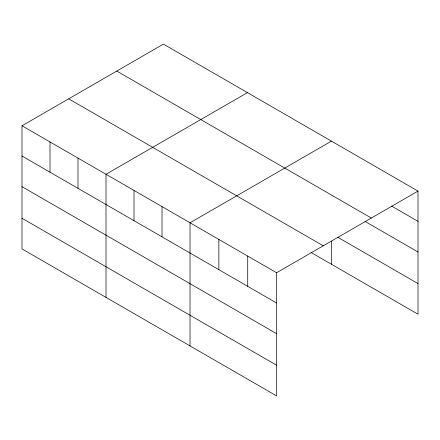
<?xml version="1.0" encoding="UTF-8"?>
<svg xmlns="http://www.w3.org/2000/svg" width="440" height="440" viewBox="0 0 440 440"><rect width="100%" height="100%" fill="white"/><g stroke="black" fill="none" stroke-linecap="round" stroke-linejoin="round"><path stroke-width="0.66" d="M22 125.774L276.573 272.751L276.573 395.879L22 248.903L22 125.774L163.427 44.121L418 191.097L418 314.226L311.025 252.466M247.44 92.626L106.007 174.279L106.007 297.407M331.447 141.125L190.02 222.778L190.02 345.906M276.573 272.751L418 191.097M391.507 206.041L418 221.337M116.76 71.066L371.327 218.042M365.007 221.397L418 251.994M337.92 237.341L418 283.575M68.673 98.83L323.241 245.806M22 156.019L276.573 302.99M22 186.67L276.573 333.647M22 218.251L276.573 365.228M331.447 241.093L331.447 264.253M247.72 256.091L247.72 286.336M218.867 239.437L218.867 269.676M162.014 206.613L162.014 236.852M134.013 190.443L134.013 220.688M78.007 158.109L78.007 188.353M50.001 141.944L50.001 172.183"/></g></svg>
